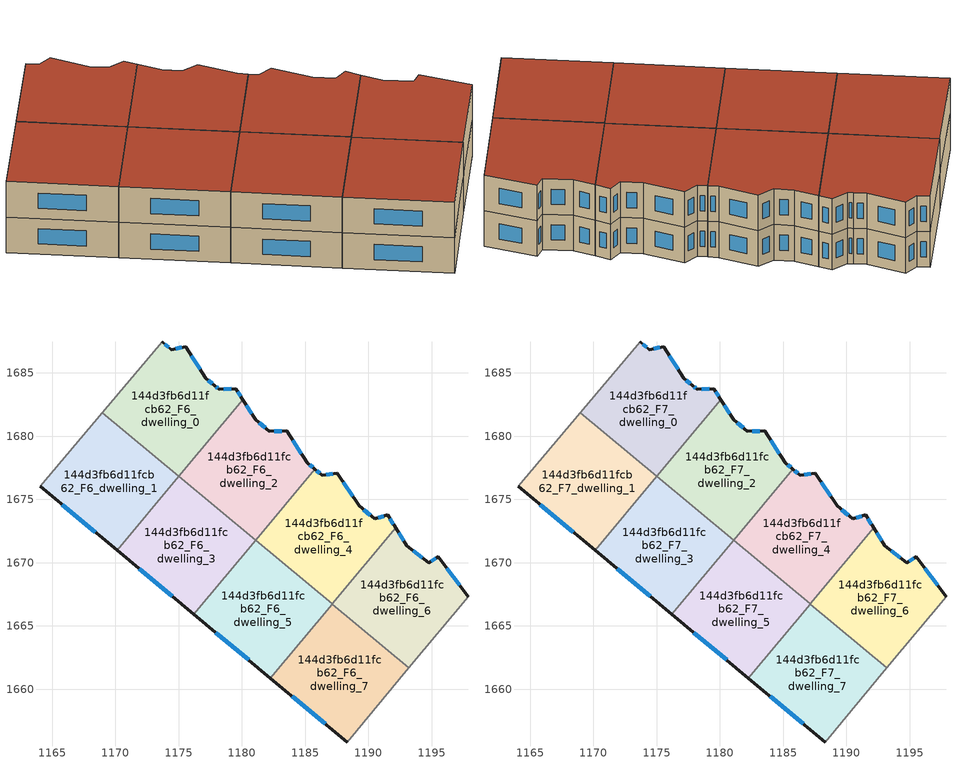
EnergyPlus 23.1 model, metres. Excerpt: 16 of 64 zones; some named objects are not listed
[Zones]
144d3fb6d11fcb62_F6_dwelling_0
 floor to 144d3fb6d11fcb62_F5_dwelling_0 (EU_floor_Construction): 1179.53,1683.74 1180.07,1682.89 1175.01,1676.82 1168.97,1681.85 1173.71,1687.44 1174.43,1686.84 1175.54,1687.08 1177.15,1684.58 1177.87,1683.97 1178.2,1683.7 z18
 wall outside (EU_wall_Construction): 1180.07,1682.89 1179.53,1683.74 1178.2,1683.7 1177.87,1683.97 1177.15,1684.58 1175.54,1687.08 1174.43,1686.84 1173.71,1687.44 z18:21
 wall to 144d3fb6d11fcb62_F6_dwelling_2 (EU_wall_Construction): 1175.01,1676.82 1180.07,1682.89 z18:21
 wall to 144d3fb6d11fcb62_F6_dwelling_1 (EU_wall_Construction): 1168.97,1681.85 1175.01,1676.82 z18:21
 wall adiabatic (EU_wall_Construction): 1173.71,1687.44 1168.97,1681.85 z18:21
 window (EU_Window_Construction): 1178.11,1683.78 1177.96,1683.89 / 1179.15,1683.73 1178.58,1683.71 / 1179.92,1683.14 1179.69,1683.5 / 1174.23,1687.01 1173.92,1687.27 / 1175.23,1687.01 1174.75,1686.91 / 1176.69,1685.29 1176,1686.37 / 1177.66,1684.14 1177.35,1684.41 z18.86:20.14
144d3fb6d11fcb62_F6_dwelling_1
 floor to 144d3fb6d11fcb62_F5_dwelling_1 (EU_floor_Construction): 1175.01,1676.82 1170.14,1670.96 1164.04,1676.04 1168.97,1681.85 z18
 wall outside (EU_wall_Construction): 1164.04,1676.04 1170.14,1670.96 z18:21
 wall to 144d3fb6d11fcb62_F6_dwelling_3 (EU_wall_Construction): 1170.14,1670.96 1175.01,1676.82 z18:21
 wall adiabatic (EU_wall_Construction): 1168.97,1681.85 1164.04,1676.04 z18:21
 window (EU_Window_Construction): 1165.79,1674.59 1168.4,1672.42 z18.86:20.14
144d3fb6d11fcb62_F6_dwelling_2
 floor to 144d3fb6d11fcb62_F5_dwelling_2 (EU_floor_Construction): 1183.54,1680.41 1185.17,1677.89 1185.77,1677.39 1181.08,1671.76 1175.01,1676.82 1180.07,1682.89 1181.08,1681.31 1182.17,1680.38 z18
 wall outside (EU_wall_Construction): 1185.77,1677.39 1185.17,1677.89 1183.54,1680.41 1182.17,1680.38 1181.08,1681.31 1180.07,1682.89 z18:21
 wall to 144d3fb6d11fcb62_F6_dwelling_3 (EU_wall_Construction): 1175.01,1676.82 1181.08,1671.76 z18:21
 wall to 144d3fb6d11fcb62_F6_dwelling_4 (EU_wall_Construction): 1181.1,1671.79 1185.77,1677.39 z18:21
 wall to 144d3fb6d11fcb62_F6_dwelling_5 (EU_wall_Construction): 1181.08,1671.76 1181.1,1671.79 z18:21
 window (EU_Window_Construction): 1185.6,1677.53 1185.34,1677.75 / 1180.79,1681.76 1180.36,1682.44 / 1181.86,1680.65 1181.39,1681.04 / 1183.15,1680.4 1182.56,1680.39 / 1184.71,1678.61 1184,1679.69 z18.86:20.14
144d3fb6d11fcb62_F6_dwelling_3
 floor to 144d3fb6d11fcb62_F5_dwelling_3 (EU_floor_Construction): 1181.08,1671.76 1176.21,1665.91 1170.14,1670.96 1175.01,1676.82 z18
 wall outside (EU_wall_Construction): 1170.14,1670.96 1176.21,1665.91 z18:21
 wall to 144d3fb6d11fcb62_F6_dwelling_5 (EU_wall_Construction): 1176.21,1665.91 1181.08,1671.76 z18:21
 window (EU_Window_Construction): 1171.88,1669.52 1174.48,1667.36 z18.86:20.14
144d3fb6d11fcb62_F6_dwelling_4
 floor to 144d3fb6d11fcb62_F5_dwelling_4 (EU_floor_Construction): 1191.52,1673.78 1192.15,1672.76 1187.15,1666.75 1181.1,1671.79 1185.77,1677.39 1186.33,1676.92 1187.52,1677.08 1189.25,1674.49 1190.5,1673.45 z18
 wall outside (EU_wall_Construction): 1192.15,1672.76 1191.52,1673.78 1190.5,1673.45 1189.25,1674.49 1187.52,1677.08 1186.33,1676.92 1185.77,1677.39 z18:21
 wall to 144d3fb6d11fcb62_F6_dwelling_5 (EU_wall_Construction): 1181.1,1671.79 1187.15,1666.75 z18:21
 wall to 144d3fb6d11fcb62_F6_dwelling_6 (EU_wall_Construction): 1187.15,1666.75 1192.15,1672.76 z18:21
 window (EU_Window_Construction): 1191.23,1673.68 1190.79,1673.54 / 1191.97,1673.05 1191.7,1673.49 / 1186.17,1677.05 1185.93,1677.26 / 1187.18,1677.04 1186.67,1676.97 / 1188.76,1675.23 1188.02,1676.34 / 1190.14,1673.75 1189.61,1674.2 z18.86:20.14
144d3fb6d11fcb62_F6_dwelling_5
 floor to 144d3fb6d11fcb62_F5_dwelling_5 (EU_floor_Construction): 1187.15,1666.75 1182.26,1660.88 1176.21,1665.91 1181.1,1671.79 z18
 wall outside (EU_wall_Construction): 1176.21,1665.91 1182.26,1660.88 z18:21
 wall to 144d3fb6d11fcb62_F6_dwelling_7 (EU_wall_Construction): 1182.26,1660.88 1187.13,1666.73 z18:21
 wall to 144d3fb6d11fcb62_F6_dwelling_6 (EU_wall_Construction): 1187.13,1666.73 1187.15,1666.75 z18:21
 window (EU_Window_Construction): 1177.94,1664.47 1180.53,1662.32 z18.86:20.14
144d3fb6d11fcb62_F6_dwelling_6
 floor to 144d3fb6d11fcb62_F5_dwelling_6 (EU_floor_Construction): 1195.52,1670.46 1197.87,1667.31 1193.19,1661.68 1187.13,1666.73 1192.15,1672.76 1193.03,1671.35 1194.76,1670 z18
 wall outside (EU_wall_Construction): 1197.87,1667.31 1195.52,1670.46 1194.76,1670 1193.03,1671.35 1192.15,1672.76 z18:21
 wall adiabatic (EU_wall_Construction): 1193.19,1661.68 1197.87,1667.31 z18:21
 wall to 144d3fb6d11fcb62_F6_dwelling_7 (EU_wall_Construction): 1187.13,1666.73 1193.19,1661.68 z18:21
 window (EU_Window_Construction): 1192.78,1671.75 1192.4,1672.36 / 1194.27,1670.38 1193.52,1670.96 / 1195.3,1670.33 1194.98,1670.13 / 1197.2,1668.21 1196.19,1669.56 z18.86:20.14
144d3fb6d11fcb62_F6_dwelling_7
 floor to 144d3fb6d11fcb62_F5_dwelling_7 (EU_floor_Construction): 1193.19,1661.68 1188.33,1655.83 1182.26,1660.88 1187.13,1666.73 z18
 wall outside (EU_wall_Construction): 1182.26,1660.88 1188.33,1655.83 z18:21
 wall adiabatic (EU_wall_Construction): 1188.33,1655.83 1193.19,1661.68 z18:21
 window (EU_Window_Construction): 1183.99,1659.44 1186.59,1657.27 z18.86:20.14
144d3fb6d11fcb62_F7_dwelling_0
 floor to 144d3fb6d11fcb62_F6_dwelling_0 (EU_floor_Construction): 1179.53,1683.74 1180.07,1682.89 1175.01,1676.82 1168.97,1681.85 1173.71,1687.44 1174.43,1686.84 1175.54,1687.08 1177.15,1684.58 1177.87,1683.97 1178.2,1683.7 z21
 wall outside (EU_wall_Construction): 1180.07,1682.89 1179.53,1683.74 1178.2,1683.7 1177.87,1683.97 1177.15,1684.58 1175.54,1687.08 1174.43,1686.84 1173.71,1687.44 z21:24
 wall to 144d3fb6d11fcb62_F7_dwelling_2 (EU_wall_Construction): 1175.01,1676.82 1180.07,1682.89 z21:24
 wall to 144d3fb6d11fcb62_F7_dwelling_1 (EU_wall_Construction): 1168.97,1681.85 1175.01,1676.82 z21:24
 wall adiabatic (EU_wall_Construction): 1173.71,1687.44 1168.97,1681.85 z21:24
 window (EU_Window_Construction): 1178.11,1683.78 1177.96,1683.89 / 1179.15,1683.73 1178.58,1683.71 / 1179.92,1683.14 1179.69,1683.5 / 1174.23,1687.01 1173.92,1687.27 / 1175.23,1687.01 1174.75,1686.91 / 1176.69,1685.29 1176,1686.37 / 1177.66,1684.14 1177.35,1684.41 z21.86:23.14
 roof outside (EU_roof_Construction): 1175.01,1676.82 1180.07,1682.89 1179.53,1683.74 1178.2,1683.7 1177.87,1683.97 1177.15,1684.58 1175.54,1687.08 1174.43,1686.84 1173.71,1687.44 1168.97,1681.85 z24
144d3fb6d11fcb62_F7_dwelling_1
 floor to 144d3fb6d11fcb62_F6_dwelling_1 (EU_floor_Construction): 1175.01,1676.82 1170.14,1670.96 1164.04,1676.04 1168.97,1681.85 z21
 wall outside (EU_wall_Construction): 1164.04,1676.04 1170.14,1670.96 z21:24
 wall to 144d3fb6d11fcb62_F7_dwelling_3 (EU_wall_Construction): 1170.14,1670.96 1175.01,1676.82 z21:24
 wall adiabatic (EU_wall_Construction): 1168.97,1681.85 1164.04,1676.04 z21:24
 window (EU_Window_Construction): 1165.79,1674.59 1168.4,1672.42 z21.86:23.14
 roof outside (EU_roof_Construction): 1170.14,1670.96 1175.01,1676.82 1168.97,1681.85 1164.04,1676.04 z24
144d3fb6d11fcb62_F7_dwelling_2
 floor to 144d3fb6d11fcb62_F6_dwelling_2 (EU_floor_Construction): 1183.54,1680.41 1185.17,1677.89 1185.77,1677.39 1181.08,1671.76 1175.01,1676.82 1180.07,1682.89 1181.08,1681.31 1182.17,1680.38 z21
 wall outside (EU_wall_Construction): 1185.77,1677.39 1185.17,1677.89 1183.54,1680.41 1182.17,1680.38 1181.08,1681.31 1180.07,1682.89 z21:24
 wall to 144d3fb6d11fcb62_F7_dwelling_3 (EU_wall_Construction): 1175.01,1676.82 1181.08,1671.76 z21:24
 wall to 144d3fb6d11fcb62_F7_dwelling_4 (EU_wall_Construction): 1181.1,1671.79 1185.77,1677.39 z21:24
 wall to 144d3fb6d11fcb62_F7_dwelling_5 (EU_wall_Construction): 1181.08,1671.76 1181.1,1671.79 z21:24
 window (EU_Window_Construction): 1185.6,1677.53 1185.34,1677.75 / 1180.79,1681.76 1180.36,1682.44 / 1181.86,1680.65 1181.39,1681.04 / 1183.15,1680.4 1182.56,1680.39 / 1184.71,1678.61 1184,1679.69 z21.86:23.14
 roof outside (EU_roof_Construction): 1181.08,1671.76 1185.77,1677.39 1185.17,1677.89 1183.54,1680.41 1182.17,1680.38 1181.08,1681.31 1180.07,1682.89 1175.01,1676.82 z24
144d3fb6d11fcb62_F7_dwelling_3
 floor to 144d3fb6d11fcb62_F6_dwelling_3 (EU_floor_Construction): 1181.08,1671.76 1176.21,1665.91 1170.14,1670.96 1175.01,1676.82 z21
 wall outside (EU_wall_Construction): 1170.14,1670.96 1176.21,1665.91 z21:24
 wall to 144d3fb6d11fcb62_F7_dwelling_5 (EU_wall_Construction): 1176.21,1665.91 1181.08,1671.76 z21:24
 window (EU_Window_Construction): 1171.88,1669.52 1174.48,1667.36 z21.86:23.14
 roof outside (EU_roof_Construction): 1176.21,1665.91 1181.08,1671.76 1175.01,1676.82 1170.14,1670.96 z24
144d3fb6d11fcb62_F7_dwelling_4
 floor to 144d3fb6d11fcb62_F6_dwelling_4 (EU_floor_Construction): 1191.52,1673.78 1192.15,1672.76 1187.15,1666.75 1181.1,1671.79 1185.77,1677.39 1186.33,1676.92 1187.52,1677.08 1189.25,1674.49 1190.5,1673.45 z21
 wall outside (EU_wall_Construction): 1192.15,1672.76 1191.52,1673.78 1190.5,1673.45 1189.25,1674.49 1187.52,1677.08 1186.33,1676.92 1185.77,1677.39 z21:24
 wall to 144d3fb6d11fcb62_F7_dwelling_5 (EU_wall_Construction): 1181.1,1671.79 1187.15,1666.75 z21:24
 wall to 144d3fb6d11fcb62_F7_dwelling_6 (EU_wall_Construction): 1187.15,1666.75 1192.15,1672.76 z21:24
 window (EU_Window_Construction): 1191.23,1673.68 1190.79,1673.54 / 1191.97,1673.05 1191.7,1673.49 / 1186.17,1677.05 1185.93,1677.26 / 1187.18,1677.04 1186.67,1676.97 / 1188.76,1675.23 1188.02,1676.34 / 1190.14,1673.75 1189.61,1674.2 z21.86:23.14
 roof outside (EU_roof_Construction): 1187.15,1666.75 1192.15,1672.76 1191.52,1673.78 1190.5,1673.45 1189.25,1674.49 1187.52,1677.08 1186.33,1676.92 1185.77,1677.39 1181.1,1671.79 z24
144d3fb6d11fcb62_F7_dwelling_5
 floor to 144d3fb6d11fcb62_F6_dwelling_5 (EU_floor_Construction): 1187.15,1666.75 1182.26,1660.88 1176.21,1665.91 1181.1,1671.79 z21
 wall outside (EU_wall_Construction): 1176.21,1665.91 1182.26,1660.88 z21:24
 wall to 144d3fb6d11fcb62_F7_dwelling_7 (EU_wall_Construction): 1182.26,1660.88 1187.13,1666.73 z21:24
 wall to 144d3fb6d11fcb62_F7_dwelling_6 (EU_wall_Construction): 1187.13,1666.73 1187.15,1666.75 z21:24
 window (EU_Window_Construction): 1177.94,1664.47 1180.53,1662.32 z21.86:23.14
 roof outside (EU_roof_Construction): 1182.26,1660.88 1187.15,1666.75 1181.1,1671.79 1176.21,1665.91 z24
144d3fb6d11fcb62_F7_dwelling_6
 floor to 144d3fb6d11fcb62_F6_dwelling_6 (EU_floor_Construction): 1195.52,1670.46 1197.87,1667.31 1193.19,1661.68 1187.13,1666.73 1192.15,1672.76 1193.03,1671.35 1194.76,1670 z21
 wall outside (EU_wall_Construction): 1197.87,1667.31 1195.52,1670.46 1194.76,1670 1193.03,1671.35 1192.15,1672.76 z21:24
 wall adiabatic (EU_wall_Construction): 1193.19,1661.68 1197.87,1667.31 z21:24
 wall to 144d3fb6d11fcb62_F7_dwelling_7 (EU_wall_Construction): 1187.13,1666.73 1193.19,1661.68 z21:24
 window (EU_Window_Construction): 1192.78,1671.75 1192.4,1672.36 / 1194.27,1670.38 1193.52,1670.96 / 1195.3,1670.33 1194.98,1670.13 / 1197.2,1668.21 1196.19,1669.56 z21.86:23.14
 roof outside (EU_roof_Construction): 1193.19,1661.68 1197.87,1667.31 1195.52,1670.46 1194.76,1670 1193.03,1671.35 1192.15,1672.76 1187.13,1666.73 z24
144d3fb6d11fcb62_F7_dwelling_7
 floor to 144d3fb6d11fcb62_F6_dwelling_7 (EU_floor_Construction): 1193.19,1661.68 1188.33,1655.83 1182.26,1660.88 1187.13,1666.73 z21
 wall outside (EU_wall_Construction): 1182.26,1660.88 1188.33,1655.83 z21:24
 wall adiabatic (EU_wall_Construction): 1188.33,1655.83 1193.19,1661.68 z21:24
 window (EU_Window_Construction): 1183.99,1659.44 1186.59,1657.27 z21.86:23.14
 roof outside (EU_roof_Construction): 1188.33,1655.83 1193.19,1661.68 1187.13,1666.73 1182.26,1660.88 z24
[Building]
EU S2 Campaign: North Axis=0; Terrain=City; Solar Distribution=FullExterior
[Site:Location]
Helsinki-Vantaa.AP: Latitude=60.317; Longitude=24.963; Time Zone=2; Elevation=54.6
[SizingPeriod:WeatherFileDays]
AnnualSizingPeriod: Begin Month=1; Begin Day of Month=1; End Month=12; End Day of Month=31; Day of Week for Start Day=Monday; Use Weather File Daylight Saving Period=No; Use Weather File Rain and Snow Indicators=No
[MATERIAL]
EU_InternalMass_Material: Roughness=MediumRough; Thickness=0.1; Conductivity=1; Density=1800; Specific Heat=900; Thermal Absorptance=0.9; Solar Absorptance=0.7; Visible Absorptance=0.7
[MATERIAL:NOMASS] Roughness=MediumRough; Thermal Absorptance=0.9; Solar Absorptance=0.7; Visible Absorptance=0.7
Name | Thermal Resistance
EU_wall_NoMass | 1.10183
EU_roof_NoMass; EU_floor_NoMass | 1.70606
[WINDOWMATERIAL:SIMPLEGLAZINGSYSTEM]
EU_Window_SimpleGlazing: UFactor=3.11035; Solar Heat Gain Coefficient=0.8; Visible Transmittance=0.8
[CONSTRUCTION]
EU_wall_Construction: EU_wall_NoMass
EU_roof_Construction: EU_roof_NoMass
EU_floor_Construction: EU_floor_NoMass
EU_Window_Construction: EU_Window_SimpleGlazing
EU_InternalMass_Construction: EU_InternalMass_Material
[ZONE] Type=1; Multiplier=1; Ceiling Height=autocalculate; Floor Area=autocalculate; Part of Total Floor Area=Yes
Name | Volume
144d3fb6d11fcb62_F6_dwelling_0; 144d3fb6d11fcb62_F7_dwelling_0 | 180.365
144d3fb6d11fcb62_F6_dwelling_1; 144d3fb6d11fcb62_F7_dwelling_1 | 180.378
144d3fb6d11fcb62_F6_dwelling_2; 144d3fb6d11fcb62_F7_dwelling_2 | 180.361
144d3fb6d11fcb62_F6_dwelling_3; 144d3fb6d11fcb62_F7_dwelling_3 | 180.387
144d3fb6d11fcb62_F6_dwelling_4; 144d3fb6d11fcb62_F7_dwelling_4 | 180.363
144d3fb6d11fcb62_F6_dwelling_5; 144d3fb6d11fcb62_F7_dwelling_5 | 180.346
144d3fb6d11fcb62_F6_dwelling_6; 144d3fb6d11fcb62_F7_dwelling_6 | 180.385
144d3fb6d11fcb62_F6_dwelling_7; 144d3fb6d11fcb62_F7_dwelling_7 | 180.382
[INTERNALMASS] Construction=EU_InternalMass_Construction
Name | Zone or ZoneList | Surface Area
144d3fb6d11fcb62_F6_dwelling_0_EU_InternalMass | 144d3fb6d11fcb62_F6_dwelling_0 | 60.1223
144d3fb6d11fcb62_F6_dwelling_1_EU_InternalMass | 144d3fb6d11fcb62_F6_dwelling_1 | 60.1259
144d3fb6d11fcb62_F6_dwelling_2_EU_InternalMass | 144d3fb6d11fcb62_F6_dwelling_2 | 60.1208
144d3fb6d11fcb62_F6_dwelling_3_EU_InternalMass | 144d3fb6d11fcb62_F6_dwelling_3 | 60.1291
144d3fb6d11fcb62_F6_dwelling_4_EU_InternalMass | 144d3fb6d11fcb62_F6_dwelling_4 | 60.121
144d3fb6d11fcb62_F6_dwelling_5_EU_InternalMass | 144d3fb6d11fcb62_F6_dwelling_5 | 60.1152
144d3fb6d11fcb62_F6_dwelling_6_EU_InternalMass | 144d3fb6d11fcb62_F6_dwelling_6 | 60.1282
144d3fb6d11fcb62_F6_dwelling_7_EU_InternalMass | 144d3fb6d11fcb62_F6_dwelling_7 | 60.1269
144d3fb6d11fcb62_F7_dwelling_0_EU_InternalMass | 144d3fb6d11fcb62_F7_dwelling_0 | 60.1223
144d3fb6d11fcb62_F7_dwelling_1_EU_InternalMass | 144d3fb6d11fcb62_F7_dwelling_1 | 60.1259
144d3fb6d11fcb62_F7_dwelling_2_EU_InternalMass | 144d3fb6d11fcb62_F7_dwelling_2 | 60.1208
144d3fb6d11fcb62_F7_dwelling_3_EU_InternalMass | 144d3fb6d11fcb62_F7_dwelling_3 | 60.1291
144d3fb6d11fcb62_F7_dwelling_4_EU_InternalMass | 144d3fb6d11fcb62_F7_dwelling_4 | 60.121
144d3fb6d11fcb62_F7_dwelling_5_EU_InternalMass | 144d3fb6d11fcb62_F7_dwelling_5 | 60.1152
144d3fb6d11fcb62_F7_dwelling_6_EU_InternalMass | 144d3fb6d11fcb62_F7_dwelling_6 | 60.1282
144d3fb6d11fcb62_F7_dwelling_7_EU_InternalMass | 144d3fb6d11fcb62_F7_dwelling_7 | 60.1269
[OTHEREQUIPMENT] Fuel Type=Electricity; Design Level Calculation Method=Watts/Area; Power per Zone Floor Area=1; Fraction Latent=0; Fraction Radiant=0; Fraction Lost=0; Carbon Dioxide Generation Rate=0; EndUse Subcategory=EU_Step8_InternalGains
Name | Zone or ZoneList or Space or SpaceList | Schedule
EU_Step8_InternalGain_144d3fb6d11fcb62_F6_dwelling_0_f000 | 144d3fb6d11fcb62_F6_dwelling_0 | EU_Step8_GainSchedule_144d3fb6d11fcb62_F6_dwelling_0_f000
EU_Step8_InternalGain_144d3fb6d11fcb62_F6_dwelling_1_f000 | 144d3fb6d11fcb62_F6_dwelling_1 | EU_Step8_GainSchedule_144d3fb6d11fcb62_F6_dwelling_1_f000
EU_Step8_InternalGain_144d3fb6d11fcb62_F6_dwelling_2_f000 | 144d3fb6d11fcb62_F6_dwelling_2 | EU_Step8_GainSchedule_144d3fb6d11fcb62_F6_dwelling_2_f000
EU_Step8_InternalGain_144d3fb6d11fcb62_F6_dwelling_3_f000 | 144d3fb6d11fcb62_F6_dwelling_3 | EU_Step8_GainSchedule_144d3fb6d11fcb62_F6_dwelling_3_f000
EU_Step8_InternalGain_144d3fb6d11fcb62_F6_dwelling_4_f000 | 144d3fb6d11fcb62_F6_dwelling_4 | EU_Step8_GainSchedule_144d3fb6d11fcb62_F6_dwelling_4_f000
EU_Step8_InternalGain_144d3fb6d11fcb62_F6_dwelling_5_f000 | 144d3fb6d11fcb62_F6_dwelling_5 | EU_Step8_GainSchedule_144d3fb6d11fcb62_F6_dwelling_5_f000
EU_Step8_InternalGain_144d3fb6d11fcb62_F6_dwelling_6_f000 | 144d3fb6d11fcb62_F6_dwelling_6 | EU_Step8_GainSchedule_144d3fb6d11fcb62_F6_dwelling_6_f000
EU_Step8_InternalGain_144d3fb6d11fcb62_F6_dwelling_7_f000 | 144d3fb6d11fcb62_F6_dwelling_7 | EU_Step8_GainSchedule_144d3fb6d11fcb62_F6_dwelling_7_f000
EU_Step8_InternalGain_144d3fb6d11fcb62_F7_dwelling_0_f000 | 144d3fb6d11fcb62_F7_dwelling_0 | EU_Step8_GainSchedule_144d3fb6d11fcb62_F7_dwelling_0_f000
EU_Step8_InternalGain_144d3fb6d11fcb62_F7_dwelling_1_f000 | 144d3fb6d11fcb62_F7_dwelling_1 | EU_Step8_GainSchedule_144d3fb6d11fcb62_F7_dwelling_1_f000
EU_Step8_InternalGain_144d3fb6d11fcb62_F7_dwelling_2_f000 | 144d3fb6d11fcb62_F7_dwelling_2 | EU_Step8_GainSchedule_144d3fb6d11fcb62_F7_dwelling_2_f000
EU_Step8_InternalGain_144d3fb6d11fcb62_F7_dwelling_3_f000 | 144d3fb6d11fcb62_F7_dwelling_3 | EU_Step8_GainSchedule_144d3fb6d11fcb62_F7_dwelling_3_f000
EU_Step8_InternalGain_144d3fb6d11fcb62_F7_dwelling_4_f000 | 144d3fb6d11fcb62_F7_dwelling_4 | EU_Step8_GainSchedule_144d3fb6d11fcb62_F7_dwelling_4_f000
EU_Step8_InternalGain_144d3fb6d11fcb62_F7_dwelling_5_f000 | 144d3fb6d11fcb62_F7_dwelling_5 | EU_Step8_GainSchedule_144d3fb6d11fcb62_F7_dwelling_5_f000
EU_Step8_InternalGain_144d3fb6d11fcb62_F7_dwelling_6_f000 | 144d3fb6d11fcb62_F7_dwelling_6 | EU_Step8_GainSchedule_144d3fb6d11fcb62_F7_dwelling_6_f000
EU_Step8_InternalGain_144d3fb6d11fcb62_F7_dwelling_7_f000 | 144d3fb6d11fcb62_F7_dwelling_7 | EU_Step8_GainSchedule_144d3fb6d11fcb62_F7_dwelling_7_f000
[ZONEVENTILATION:DESIGNFLOWRATE] Schedule=EU_AlwaysOn; Design Flow Rate Calculation Method=AirChanges/Hour; Air Changes per Hour=0.756316; Ventilation Type=Natural; Fan Pressure Rise=0; Fan Total Efficiency=1; Constant Term Coefficient=1; Temperature Term Coefficient=0; Velocity Term Coefficient=0; Velocity Squared Term Coefficient=0; Minimum Indoor Temperature=-100; Maximum Indoor Temperature=100; Delta Temperature=-100; Minimum Outdoor Temperature=-100; Maximum Outdoor Temperature=100; Maximum Wind Speed=40
Name | Zone or ZoneList or Space or SpaceList
EU_ConstantAir_144d3fb6d11fcb62_F6_dwelling_0 | 144d3fb6d11fcb62_F6_dwelling_0
EU_ConstantAir_144d3fb6d11fcb62_F6_dwelling_1 | 144d3fb6d11fcb62_F6_dwelling_1
EU_ConstantAir_144d3fb6d11fcb62_F6_dwelling_2 | 144d3fb6d11fcb62_F6_dwelling_2
EU_ConstantAir_144d3fb6d11fcb62_F6_dwelling_3 | 144d3fb6d11fcb62_F6_dwelling_3
EU_ConstantAir_144d3fb6d11fcb62_F6_dwelling_4 | 144d3fb6d11fcb62_F6_dwelling_4
EU_ConstantAir_144d3fb6d11fcb62_F6_dwelling_5 | 144d3fb6d11fcb62_F6_dwelling_5
EU_ConstantAir_144d3fb6d11fcb62_F6_dwelling_6 | 144d3fb6d11fcb62_F6_dwelling_6
EU_ConstantAir_144d3fb6d11fcb62_F6_dwelling_7 | 144d3fb6d11fcb62_F6_dwelling_7
EU_ConstantAir_144d3fb6d11fcb62_F7_dwelling_0 | 144d3fb6d11fcb62_F7_dwelling_0
EU_ConstantAir_144d3fb6d11fcb62_F7_dwelling_1 | 144d3fb6d11fcb62_F7_dwelling_1
EU_ConstantAir_144d3fb6d11fcb62_F7_dwelling_2 | 144d3fb6d11fcb62_F7_dwelling_2
EU_ConstantAir_144d3fb6d11fcb62_F7_dwelling_3 | 144d3fb6d11fcb62_F7_dwelling_3
EU_ConstantAir_144d3fb6d11fcb62_F7_dwelling_4 | 144d3fb6d11fcb62_F7_dwelling_4
EU_ConstantAir_144d3fb6d11fcb62_F7_dwelling_5 | 144d3fb6d11fcb62_F7_dwelling_5
EU_ConstantAir_144d3fb6d11fcb62_F7_dwelling_6 | 144d3fb6d11fcb62_F7_dwelling_6
EU_ConstantAir_144d3fb6d11fcb62_F7_dwelling_7 | 144d3fb6d11fcb62_F7_dwelling_7
[HVACTEMPLATE:ZONE:IDEALLOADSAIRSYSTEM] System Availability Schedule=EU_AlwaysOn; Maximum Heating Supply Air Temperature=50; Minimum Cooling Supply Air Temperature=13; Maximum Heating Supply Air Humidity Ratio=0.0156; Minimum Cooling Supply Air Humidity Ratio=0.0077; Heating Limit=NoLimit; Cooling Limit=NoLimit; Heating Availability Schedule=EU_AlwaysOn; Cooling Availability Schedule=EU_CoolingOff; Dehumidification Control Type=ConstantSensibleHeatRatio; Cooling Sensible Heat Ratio=0.7; Dehumidification Setpoint=60; Humidification Control Type=None; Humidification Setpoint=30; Outdoor Air Method=None; Outdoor Air Flow Rate per Person=0.00944; Outdoor Air Flow Rate per Zone Floor Area=0; Outdoor Air Flow Rate per Zone=0; Demand Controlled Ventilation Type=None; Outdoor Air Economizer Type=NoEconomizer; Heat Recovery Type=None; Sensible Heat Recovery Effectiveness=0.7; Latent Heat Recovery Effectiveness=0.65
Name | Template Thermostat
144d3fb6d11fcb62_F6_dwelling_0 | EU_HeatOnly_144d3fb6d11fcb62_F6_dwelling_0
144d3fb6d11fcb62_F6_dwelling_1 | EU_HeatOnly_144d3fb6d11fcb62_F6_dwelling_1
144d3fb6d11fcb62_F6_dwelling_2 | EU_HeatOnly_144d3fb6d11fcb62_F6_dwelling_2
144d3fb6d11fcb62_F6_dwelling_3 | EU_HeatOnly_144d3fb6d11fcb62_F6_dwelling_3
144d3fb6d11fcb62_F6_dwelling_4 | EU_HeatOnly_144d3fb6d11fcb62_F6_dwelling_4
144d3fb6d11fcb62_F6_dwelling_5 | EU_HeatOnly_144d3fb6d11fcb62_F6_dwelling_5
144d3fb6d11fcb62_F6_dwelling_6 | EU_HeatOnly_144d3fb6d11fcb62_F6_dwelling_6
144d3fb6d11fcb62_F6_dwelling_7 | EU_HeatOnly_144d3fb6d11fcb62_F6_dwelling_7
144d3fb6d11fcb62_F7_dwelling_0 | EU_HeatOnly_144d3fb6d11fcb62_F7_dwelling_0
144d3fb6d11fcb62_F7_dwelling_1 | EU_HeatOnly_144d3fb6d11fcb62_F7_dwelling_1
144d3fb6d11fcb62_F7_dwelling_2 | EU_HeatOnly_144d3fb6d11fcb62_F7_dwelling_2
144d3fb6d11fcb62_F7_dwelling_3 | EU_HeatOnly_144d3fb6d11fcb62_F7_dwelling_3
144d3fb6d11fcb62_F7_dwelling_4 | EU_HeatOnly_144d3fb6d11fcb62_F7_dwelling_4
144d3fb6d11fcb62_F7_dwelling_5 | EU_HeatOnly_144d3fb6d11fcb62_F7_dwelling_5
144d3fb6d11fcb62_F7_dwelling_6 | EU_HeatOnly_144d3fb6d11fcb62_F7_dwelling_6
144d3fb6d11fcb62_F7_dwelling_7 | EU_HeatOnly_144d3fb6d11fcb62_F7_dwelling_7
[SIZING:ZONE] Zone Cooling Design Supply Air Temperature Input Method=SupplyAirTemperature; Zone Cooling Design Supply Air Temperature=13; Zone Heating Design Supply Air Temperature Input Method=SupplyAirTemperature; Zone Heating Design Supply Air Temperature=50; Zone Cooling Design Supply Air Humidity Ratio=0.008; Zone Heating Design Supply Air Humidity Ratio=0.008; Cooling Design Air Flow Method=DesignDay; Cooling Design Air Flow Rate=0; Cooling Minimum Air Flow per Zone Floor Area=0.000762; Cooling Minimum Air Flow=0; Cooling Minimum Air Flow Fraction=0.2; Heating Design Air Flow Method=DesignDay; Heating Design Air Flow Rate=0; Heating Maximum Air Flow per Zone Floor Area=0.002032; Heating Maximum Air Flow=0.141576; Heating Maximum Air Flow Fraction=0.3; Account for Dedicated Outdoor Air System=No; Dedicated Outdoor Air System Control Strategy=NeutralSupplyAir; Dedicated Outdoor Air Low Setpoint Temperature for Design=autosize; Dedicated Outdoor Air High Setpoint Temperature for Design=autosize; Zone Load Sizing Method=Sensible Load Only No Latent Load; Zone Latent Cooling Design Supply Air Humidity Ratio Input Method=HumidityRatioDifference; Zone Cooling Design Supply Air Humidity Ratio Difference=0.005; Zone Latent Heating Design Supply Air Humidity Ratio Input Method=HumidityRatioDifference; Zone Humidification Design Supply Air Humidity Ratio Difference=0.005
144d3fb6d11fcb62_F6_dwelling_0; 144d3fb6d11fcb62_F6_dwelling_1; 144d3fb6d11fcb62_F6_dwelling_2; 144d3fb6d11fcb62_F6_dwelling_3; 144d3fb6d11fcb62_F6_dwelling_4; 144d3fb6d11fcb62_F6_dwelling_5; 144d3fb6d11fcb62_F6_dwelling_6; 144d3fb6d11fcb62_F6_dwelling_7; 144d3fb6d11fcb62_F7_dwelling_0; 144d3fb6d11fcb62_F7_dwelling_1; 144d3fb6d11fcb62_F7_dwelling_2; 144d3fb6d11fcb62_F7_dwelling_3; 144d3fb6d11fcb62_F7_dwelling_4; 144d3fb6d11fcb62_F7_dwelling_5; 144d3fb6d11fcb62_F7_dwelling_6; 144d3fb6d11fcb62_F7_dwelling_7
[SCHEDULE:CONSTANT]
Name | Hourly Value
EU_AlwaysOn | 1
EU_CoolingOff | 0
[SCHEDULE:FILE] Column Number=1; Rows to Skip at Top=0; Number of Hours of Data=8760; Column Separator=Comma; Interpolate to Timestep=No; Minutes per Item=60; Adjust Schedule for Daylight Savings=Yes
Name | File
EU_Step8_GainSchedule_144d3fb6d11fcb62_F6_dwelling_0_f000 | ../../schedules/144d3fb6d11fcb62/144d3fb6d11fcb62_F6_dwelling_0_f000_gain.csv
EU_Step8_GainSchedule_144d3fb6d11fcb62_F6_dwelling_1_f000 | ../../schedules/144d3fb6d11fcb62/144d3fb6d11fcb62_F6_dwelling_1_f000_gain.csv
EU_Step8_GainSchedule_144d3fb6d11fcb62_F6_dwelling_2_f000 | ../../schedules/144d3fb6d11fcb62/144d3fb6d11fcb62_F6_dwelling_2_f000_gain.csv
EU_Step8_GainSchedule_144d3fb6d11fcb62_F6_dwelling_3_f000 | ../../schedules/144d3fb6d11fcb62/144d3fb6d11fcb62_F6_dwelling_3_f000_gain.csv
EU_Step8_GainSchedule_144d3fb6d11fcb62_F6_dwelling_4_f000 | ../../schedules/144d3fb6d11fcb62/144d3fb6d11fcb62_F6_dwelling_4_f000_gain.csv
EU_Step8_GainSchedule_144d3fb6d11fcb62_F6_dwelling_5_f000 | ../../schedules/144d3fb6d11fcb62/144d3fb6d11fcb62_F6_dwelling_5_f000_gain.csv
EU_Step8_GainSchedule_144d3fb6d11fcb62_F6_dwelling_6_f000 | ../../schedules/144d3fb6d11fcb62/144d3fb6d11fcb62_F6_dwelling_6_f000_gain.csv
EU_Step8_GainSchedule_144d3fb6d11fcb62_F6_dwelling_7_f000 | ../../schedules/144d3fb6d11fcb62/144d3fb6d11fcb62_F6_dwelling_7_f000_gain.csv
EU_Step8_GainSchedule_144d3fb6d11fcb62_F7_dwelling_0_f000 | ../../schedules/144d3fb6d11fcb62/144d3fb6d11fcb62_F7_dwelling_0_f000_gain.csv
EU_Step8_GainSchedule_144d3fb6d11fcb62_F7_dwelling_1_f000 | ../../schedules/144d3fb6d11fcb62/144d3fb6d11fcb62_F7_dwelling_1_f000_gain.csv
EU_Step8_GainSchedule_144d3fb6d11fcb62_F7_dwelling_2_f000 | ../../schedules/144d3fb6d11fcb62/144d3fb6d11fcb62_F7_dwelling_2_f000_gain.csv
EU_Step8_GainSchedule_144d3fb6d11fcb62_F7_dwelling_3_f000 | ../../schedules/144d3fb6d11fcb62/144d3fb6d11fcb62_F7_dwelling_3_f000_gain.csv
EU_Step8_GainSchedule_144d3fb6d11fcb62_F7_dwelling_4_f000 | ../../schedules/144d3fb6d11fcb62/144d3fb6d11fcb62_F7_dwelling_4_f000_gain.csv
EU_Step8_GainSchedule_144d3fb6d11fcb62_F7_dwelling_5_f000 | ../../schedules/144d3fb6d11fcb62/144d3fb6d11fcb62_F7_dwelling_5_f000_gain.csv
EU_Step8_GainSchedule_144d3fb6d11fcb62_F7_dwelling_6_f000 | ../../schedules/144d3fb6d11fcb62/144d3fb6d11fcb62_F7_dwelling_6_f000_gain.csv
EU_Step8_GainSchedule_144d3fb6d11fcb62_F7_dwelling_7_f000 | ../../schedules/144d3fb6d11fcb62/144d3fb6d11fcb62_F7_dwelling_7_f000_gain.csv
